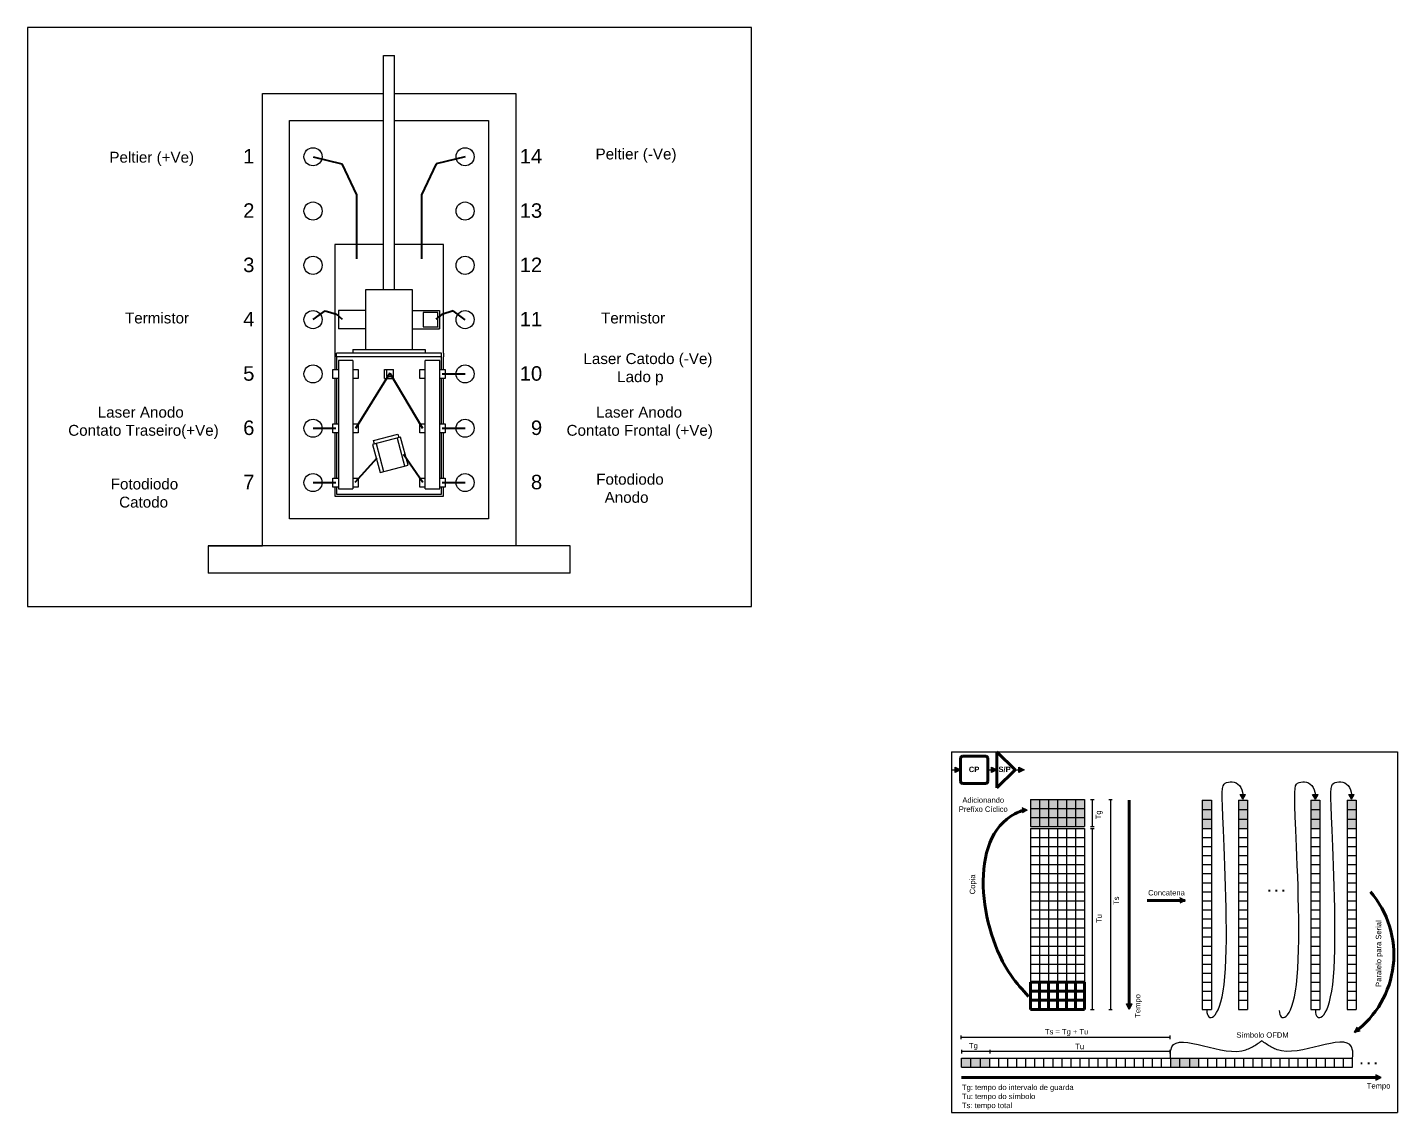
# Model space of a CAD drawing. Header units: millimetres. Extents: x 1998 to 2148, y 1334 to 1394.
# Drawn here: x 2072.4 to 2148.1, y 1333.7 to 1393.7 of the extents above; entities that cross this region are included whole.
import ezdxf

# ---------------------------------------------------------------- set-up
doc = ezdxf.new("R2010")
doc.units = ezdxf.units.MM
doc.linetypes.add('ACAD_ISO02W100', pattern=[15, 12, -3])
doc.layers.add('Background', color=7, linetype='Continuous', plot=False)
doc.styles.get("Standard").update_dxf_attribs({"font": 'arial.ttf'})

msp = doc.modelspace()

# ---------------------------------------------------------------- hatches: boundary and pattern name
h = msp.add_hatch(color=151)
h.dxf.hatch_style = 1
h.paths.add_polyline_path([(2123.652, 1352.79), (2123.652, 1352.49), (2123.952, 1352.64)])
h = msp.add_hatch(color=151)
h.dxf.hatch_style = 1
h.paths.add_polyline_path([(2125.658, 1352.79), (2125.658, 1352.49), (2125.958, 1352.64)])
h = msp.add_hatch(color=151)
h.dxf.hatch_style = 1
h.paths.add_polyline_path([(2127.165, 1352.79), (2127.165, 1352.49), (2127.465, 1352.64)])
h = msp.add_hatch(color=256)
h.dxf.hatch_style = 1
h.paths.add_polyline_path([(2139.698, 1351.278), (2139.398, 1351.278), (2139.548, 1351.018)])
h = msp.add_hatch(color=256)
h.dxf.hatch_style = 1
h.paths.add_polyline_path([(2143.698, 1351.278), (2143.398, 1351.278), (2143.548, 1351.018)])
h = msp.add_hatch(color=256)
h.dxf.hatch_style = 1
h.paths.add_polyline_path([(2145.698, 1351.278), (2145.398, 1351.278), (2145.548, 1351.018)])
h = msp.add_hatch(color=256)
h.dxf.hatch_style = 1
edge = h.paths.add_edge_path()
edge.add_line((2127.343, 1350.547), (2127.343, 1350.397))
edge.add_spline(control_points=[(2127.343, 1350.397), (2127.433, 1350.403), (2127.529, 1350.407), (2127.633, 1350.408)], knot_values=[1.92876, 1.92876, 1.92876, 1.92876, 2, 2, 2, 2], degree=3, periodic=0)
edge.add_line((2127.633, 1350.408), (2127.343, 1350.547))
edge = h.paths.add_edge_path()
edge.add_spline(control_points=[(2127.633, 1350.408), (2127.529, 1350.407), (2127.433, 1350.403), (2127.343, 1350.397)], knot_values=[1.92876, 1.92876, 1.92876, 1.92876, 2, 2, 2, 2], degree=3, periodic=0)
edge.add_line((2127.343, 1350.397), (2127.343, 1350.269))
edge.add_line((2127.343, 1350.269), (2127.633, 1350.408))
h = msp.add_hatch(color=151)
h.dxf.hatch_style = 1
h.paths.add_polyline_path([(2128.303, 1350.008), (2127.803, 1350.008), (2127.803, 1349.508), (2128.303, 1349.508)])
h.paths.add_polyline_path([(2128.303, 1350.508), (2127.803, 1350.508), (2127.803, 1350.008), (2128.303, 1350.008)])
h.paths.add_polyline_path([(2129.303, 1350.508), (2128.803, 1350.508), (2128.803, 1350.008), (2129.303, 1350.008)])
h.paths.add_polyline_path([(2128.803, 1350.508), (2128.303, 1350.508), (2128.303, 1350.008), (2128.803, 1350.008)])
h.paths.add_polyline_path([(2128.303, 1351.008), (2127.803, 1351.008), (2127.803, 1350.508), (2128.303, 1350.508)])
h.paths.add_polyline_path([(2128.803, 1351.008), (2128.303, 1351.008), (2128.303, 1350.508), (2128.803, 1350.508)])
h.paths.add_polyline_path([(2129.803, 1351.008), (2129.303, 1351.008), (2129.303, 1350.508), (2129.803, 1350.508)])
h.paths.add_polyline_path([(2129.303, 1351.008), (2128.803, 1351.008), (2128.803, 1350.508), (2129.303, 1350.508)])
h.paths.add_polyline_path([(2130.303, 1351.008), (2129.803, 1351.008), (2129.803, 1350.508), (2130.303, 1350.508)])
h.paths.add_polyline_path([(2130.803, 1351.008), (2130.303, 1351.008), (2130.303, 1350.508), (2130.803, 1350.508)])
h.paths.add_polyline_path([(2130.803, 1350.508), (2130.303, 1350.508), (2130.303, 1350.008), (2130.803, 1350.008)])
h.paths.add_polyline_path([(2130.803, 1350.008), (2130.303, 1350.008), (2130.303, 1349.508), (2130.803, 1349.508)])
h.paths.add_polyline_path([(2130.303, 1350.008), (2129.803, 1350.008), (2129.803, 1349.508), (2130.303, 1349.508)])
h.paths.add_polyline_path([(2130.303, 1350.508), (2129.803, 1350.508), (2129.803, 1350.008), (2130.303, 1350.008)])
h.paths.add_polyline_path([(2129.803, 1350.508), (2129.303, 1350.508), (2129.303, 1350.008), (2129.803, 1350.008)])
h.paths.add_polyline_path([(2129.803, 1350.008), (2129.303, 1350.008), (2129.303, 1349.508), (2129.803, 1349.508)])
h.paths.add_polyline_path([(2129.303, 1350.008), (2128.803, 1350.008), (2128.803, 1349.508), (2129.303, 1349.508)])
h.paths.add_polyline_path([(2128.803, 1350.008), (2128.303, 1350.008), (2128.303, 1349.508), (2128.803, 1349.508)])
h = msp.add_hatch(color=151)
h.dxf.hatch_style = 1
h.paths.add_polyline_path([(2137.803, 1350.958), (2137.303, 1350.958), (2137.303, 1350.458), (2137.803, 1350.458)])
h.paths.add_polyline_path([(2137.803, 1350.458), (2137.303, 1350.458), (2137.303, 1349.908), (2137.803, 1349.908)])
h.paths.add_polyline_path([(2137.803, 1349.908), (2137.303, 1349.908), (2137.303, 1349.408), (2137.803, 1349.408)])
h = msp.add_hatch(color=151)
h.dxf.hatch_style = 1
h.paths.add_polyline_path([(2139.803, 1350.958), (2139.303, 1350.958), (2139.303, 1350.458), (2139.803, 1350.458)])
h.paths.add_polyline_path([(2139.803, 1350.458), (2139.303, 1350.458), (2139.303, 1349.908), (2139.803, 1349.908)])
h.paths.add_polyline_path([(2139.803, 1349.908), (2139.303, 1349.908), (2139.303, 1349.408), (2139.803, 1349.408)])
h = msp.add_hatch(color=151)
h.dxf.hatch_style = 1
h.paths.add_polyline_path([(2143.803, 1350.958), (2143.303, 1350.958), (2143.303, 1350.458), (2143.803, 1350.458)])
h.paths.add_polyline_path([(2143.803, 1350.458), (2143.303, 1350.458), (2143.303, 1349.908), (2143.803, 1349.908)])
h.paths.add_polyline_path([(2143.803, 1349.908), (2143.303, 1349.908), (2143.303, 1349.408), (2143.803, 1349.408)])
h = msp.add_hatch(color=151)
h.dxf.hatch_style = 1
h.paths.add_polyline_path([(2145.803, 1350.958), (2145.303, 1350.958), (2145.303, 1350.458), (2145.803, 1350.458)])
h.paths.add_polyline_path([(2145.803, 1350.458), (2145.303, 1350.458), (2145.303, 1349.908), (2145.803, 1349.908)])
h.paths.add_polyline_path([(2145.803, 1349.908), (2145.303, 1349.908), (2145.303, 1349.408), (2145.803, 1349.408)])
h = msp.add_hatch(color=256)
h.dxf.hatch_style = 1
edge = h.paths.add_edge_path()
edge.add_line((2136.066, 1345.562), (2136.066, 1345.411))
edge.add_spline(control_points=[(2136.066, 1345.411), (2136.155, 1345.418), (2136.252, 1345.421), (2136.355, 1345.423)], knot_values=[1.92876, 1.92876, 1.92876, 1.92876, 2, 2, 2, 2], degree=3, periodic=0)
edge.add_line((2136.355, 1345.423), (2136.066, 1345.562))
edge = h.paths.add_edge_path()
edge.add_spline(control_points=[(2136.355, 1345.423), (2136.252, 1345.421), (2136.155, 1345.418), (2136.066, 1345.411)], knot_values=[1.92876, 1.92876, 1.92876, 1.92876, 2, 2, 2, 2], degree=3, periodic=0)
edge.add_line((2136.066, 1345.411), (2136.066, 1345.284))
edge.add_line((2136.066, 1345.284), (2136.355, 1345.423))
h = msp.add_hatch(color=151)
h.dxf.hatch_style = 1
h.paths.add_polyline_path([(2133.411, 1339.708), (2133.111, 1339.708), (2133.261, 1339.408)])
h = msp.add_hatch(color=256)
h.dxf.hatch_style = 1
edge = h.paths.add_edge_path()
edge.add_line((2146.03, 1338.227), (2145.934, 1338.343))
edge.add_spline(control_points=[(2145.934, 1338.343), (2145.869, 1338.281), (2145.797, 1338.217), (2145.718, 1338.15)], knot_values=[1.92876, 1.92876, 1.92876, 1.92876, 2, 2, 2, 2], degree=3, periodic=0)
edge.add_line((2145.718, 1338.15), (2146.03, 1338.227))
edge = h.paths.add_edge_path()
edge.add_spline(control_points=[(2145.718, 1338.15), (2145.797, 1338.217), (2145.869, 1338.281), (2145.934, 1338.343)], knot_values=[1.92876, 1.92876, 1.92876, 1.92876, 2, 2, 2, 2], degree=3, periodic=0)
edge.add_line((2145.934, 1338.343), (2145.853, 1338.441))
edge.add_line((2145.853, 1338.441), (2145.718, 1338.15))
h = msp.add_hatch(color=151)
h.dxf.hatch_style = 1
h.paths.add_polyline_path([(2124.006, 1336.708), (2124.006, 1336.208), (2124.506, 1336.208), (2124.506, 1336.708)])
h.paths.add_polyline_path([(2124.506, 1336.708), (2124.506, 1336.208), (2125.056, 1336.208), (2125.056, 1336.708)])
h.paths.add_polyline_path([(2125.056, 1336.708), (2125.056, 1336.208), (2125.556, 1336.208), (2125.556, 1336.708)])
h = msp.add_hatch(color=151)
h.dxf.hatch_style = 1
h.paths.add_polyline_path([(2135.556, 1336.708), (2135.556, 1336.208), (2136.056, 1336.208), (2136.056, 1336.708)])
h.paths.add_polyline_path([(2136.056, 1336.708), (2136.056, 1336.208), (2136.606, 1336.208), (2136.606, 1336.708)])
h.paths.add_polyline_path([(2136.606, 1336.708), (2136.606, 1336.208), (2137.106, 1336.208), (2137.106, 1336.708)])
h = msp.add_hatch(color=151)
h.dxf.hatch_style = 1
h.paths.add_polyline_path([(2147.194, 1335.643), (2146.894, 1335.793), (2146.894, 1335.493)])

# ---------------------------------------------------------------- linework, layer by layer
for p, q in [((2092.073, 1379.165), (2092.073, 1392.105)), ((2092.073, 1392.105), (2092.673, 1392.105)), ((2092.673, 1379.165), (2092.673, 1392.105)), ((2085.373, 1365.015), (2085.373, 1390.015)), ((2085.373, 1390.015), (2092.073, 1390.015)), ((2092.673, 1390.015), (2099.373, 1390.015)), ((2099.373, 1390.015), (2099.373, 1365.015)), ((2086.873, 1388.515), (2092.073, 1388.515)), ((2086.873, 1366.515), (2086.873, 1388.515)), ((2092.673, 1388.515), (2097.873, 1388.515)), ((2097.873, 1388.515), (2097.873, 1366.515)), ((2097.873, 1388.515), (2097.873, 1386.515)), ((2089.373, 1381.665), (2089.373, 1375.665)), ((2092.073, 1381.665), (2089.373, 1381.665)), ((2095.373, 1381.665), (2092.673, 1381.665)), ((2095.373, 1375.665), (2095.373, 1381.665)), ((2093.673, 1379.165), (2091.073, 1379.165)), ((2091.073, 1379.165), (2091.073, 1375.865)), ((2093.673, 1375.865), (2093.673, 1379.165)), ((2091.073, 1378.015), (2089.585, 1378.015)), ((2089.585, 1378.015), (2089.585, 1377.015)), ((2093.673, 1378.015), (2095.16, 1378.015)), ((2095.06, 1377.915), (2094.26, 1377.915)), ((2094.26, 1377.915), (2094.26, 1377.115)), ((2095.06, 1377.115), (2095.06, 1377.915)), ((2095.16, 1378.015), (2095.16, 1377.015)), ((2095.16, 1378.015), (2095.16, 1377.915)), ((2091.073, 1377.015), (2089.585, 1377.015)), ((2093.673, 1377.015), (2095.16, 1377.015)), ((2094.26, 1377.115), (2095.06, 1377.115)), ((2095.16, 1377.015), (2095.16, 1377.115)), ((2089.373, 1375.665), (2089.373, 1375.465)), ((2095.273, 1375.665), (2089.473, 1375.665)), ((2089.473, 1375.465), (2089.473, 1375.665)), ((2090.373, 1375.865), (2090.373, 1375.665)), ((2090.373, 1375.865), (2094.373, 1375.865)), ((2094.373, 1375.865), (2094.373, 1375.665)), ((2095.273, 1375.465), (2095.273, 1375.665)), ((2095.373, 1375.665), (2095.373, 1375.465)), ((2089.273, 1374.765), (2089.573, 1374.765)), ((2089.273, 1374.265), (2089.273, 1374.765)), ((2089.373, 1375.465), (2089.373, 1374.765)), ((2095.273, 1375.465), (2089.473, 1375.465)), ((2089.473, 1375.465), (2089.473, 1374.765)), ((2089.573, 1375.265), (2089.573, 1368.165)), ((2090.373, 1375.265), (2089.573, 1375.265)), ((2090.373, 1375.265), (2090.373, 1368.165)), ((2090.373, 1374.765), (2090.673, 1374.765)), ((2090.673, 1374.765), (2090.673, 1374.265)), ((2092.123, 1374.265), (2092.123, 1374.765)), ((2092.123, 1374.765), (2092.623, 1374.765)), ((2092.223, 1374.765), (2092.223, 1374.365)), ((2092.623, 1374.265), (2092.623, 1374.765)), ((2094.073, 1374.765), (2094.373, 1374.765)), ((2094.073, 1374.265), (2094.073, 1374.765)), ((2094.373, 1368.165), (2094.373, 1375.265)), ((2095.173, 1375.265), (2094.373, 1375.265)), ((2095.173, 1368.165), (2095.173, 1375.265)), ((2095.173, 1374.765), (2095.473, 1374.765)), ((2095.273, 1374.765), (2095.273, 1375.465)), ((2095.373, 1374.765), (2095.373, 1375.465)), ((2095.473, 1374.765), (2095.473, 1374.265)), ((2089.573, 1374.265), (2089.273, 1374.265)), ((2089.373, 1374.265), (2089.373, 1371.765)), ((2089.473, 1374.265), (2089.473, 1371.765)), ((2090.673, 1374.265), (2090.373, 1374.265)), ((2092.123, 1374.265), (2092.623, 1374.265)), ((2092.223, 1374.365), (2092.623, 1374.365)), ((2092.373, 1374.265), (2092.373, 1374.265)), ((2094.373, 1374.265), (2094.073, 1374.265)), ((2095.473, 1374.265), (2095.173, 1374.265)), ((2095.273, 1371.765), (2095.273, 1374.265)), ((2095.373, 1371.765), (2095.373, 1374.265)), ((2089.273, 1371.765), (2089.573, 1371.765)), ((2089.273, 1371.265), (2089.273, 1371.765)), ((2090.373, 1371.765), (2090.673, 1371.765)), ((2090.673, 1371.765), (2090.673, 1371.265)), ((2094.073, 1371.765), (2094.373, 1371.765)), ((2094.073, 1371.265), (2094.073, 1371.765)), ((2095.173, 1371.765), (2095.473, 1371.765)), ((2095.473, 1371.765), (2095.473, 1371.265)), ((2089.573, 1371.265), (2089.273, 1371.265)), ((2089.373, 1371.265), (2089.373, 1368.765)), ((2089.473, 1371.265), (2089.473, 1368.765)), ((2090.673, 1371.265), (2090.373, 1371.265)), ((2093.008, 1371.027), (2091.463, 1370.613)), ((2091.508, 1370.832), (2092.86, 1371.194)), ((2092.815, 1370.975), (2093.229, 1369.43)), ((2092.86, 1371.194), (2092.912, 1371.001)), ((2093.423, 1369.481), (2093.008, 1371.027)), ((2094.373, 1371.265), (2094.073, 1371.265)), ((2095.473, 1371.265), (2095.173, 1371.265)), ((2095.273, 1368.765), (2095.273, 1371.265)), ((2095.373, 1368.765), (2095.373, 1371.265)), ((2091.463, 1370.613), (2091.877, 1369.067)), ((2091.56, 1370.639), (2091.508, 1370.832)), ((2091.656, 1370.665), (2092.07, 1369.119)), ((2091.877, 1369.067), (2093.423, 1369.481)), ((2089.273, 1368.765), (2089.573, 1368.765)), ((2089.273, 1368.265), (2089.273, 1368.765)), ((2090.373, 1368.765), (2090.673, 1368.765)), ((2090.673, 1368.765), (2090.673, 1368.265)), ((2094.073, 1368.765), (2094.373, 1368.765)), ((2094.073, 1368.265), (2094.073, 1368.765)), ((2095.173, 1368.765), (2095.473, 1368.765)), ((2095.473, 1368.765), (2095.473, 1368.265)), ((2089.573, 1368.265), (2089.273, 1368.265)), ((2089.373, 1368.265), (2089.373, 1367.765)), ((2089.473, 1368.265), (2089.473, 1367.865)), ((2089.573, 1368.165), (2090.373, 1368.165)), ((2090.673, 1368.265), (2090.373, 1368.265)), ((2094.373, 1368.265), (2094.073, 1368.265)), ((2094.373, 1368.165), (2095.173, 1368.165)), ((2095.473, 1368.265), (2095.173, 1368.265)), ((2095.273, 1367.865), (2095.273, 1368.265)), ((2095.373, 1367.765), (2095.373, 1368.265)), ((2089.373, 1367.765), (2095.373, 1367.765)), ((2089.473, 1367.865), (2095.273, 1367.865)), ((2097.873, 1366.515), (2086.873, 1366.515)), ((2102.373, 1365.015), (2082.373, 1365.015)), ((2082.373, 1365.015), (2082.373, 1363.515)), ((2082.373, 1365.015), (2085.373, 1365.015)), ((2102.373, 1363.515), (2102.373, 1365.015)), ((2102.373, 1363.515), (2082.373, 1363.515)), ((2139.398, 1351.278), (2139.698, 1351.278)), ((2139.548, 1351.018), (2139.398, 1351.278)), ((2139.548, 1351.018), (2139.698, 1351.278)), ((2143.548, 1351.018), (2143.398, 1351.278)), ((2143.398, 1351.278), (2143.698, 1351.278)), ((2143.548, 1351.018), (2143.698, 1351.278)), ((2145.548, 1351.018), (2145.398, 1351.278)), ((2145.398, 1351.278), (2145.698, 1351.278)), ((2145.548, 1351.018), (2145.698, 1351.278)), ((2127.633, 1350.408), (2127.343, 1350.547)), ((2127.803, 1351.008), (2127.803, 1349.508)), ((2127.803, 1351.008), (2130.803, 1351.008)), ((2127.803, 1350.508), (2130.803, 1350.508)), ((2128.303, 1351.008), (2128.303, 1349.508)), ((2128.803, 1351.008), (2128.803, 1349.508)), ((2129.303, 1351.008), (2129.303, 1349.508)), ((2129.803, 1351.008), (2129.803, 1349.508)), ((2130.303, 1351.008), (2130.303, 1349.508)), ((2130.803, 1351.008), (2130.803, 1349.508)), ((2131.125, 1351.008), (2131.325, 1351.008)), ((2131.225, 1351.008), (2131.225, 1349.508)), ((2132.13, 1351.008), (2132.33, 1351.008)), ((2132.23, 1351.008), (2132.23, 1339.408)), ((2137.303, 1350.958), (2137.303, 1339.408)), ((2137.303, 1350.958), (2137.803, 1350.958)), ((2137.803, 1350.958), (2137.803, 1339.408)), ((2139.303, 1350.958), (2139.303, 1339.408)), ((2139.303, 1350.958), (2139.803, 1350.958)), ((2139.803, 1350.958), (2139.803, 1339.408)), ((2143.303, 1350.958), (2143.303, 1339.408)), ((2143.303, 1350.958), (2143.803, 1350.958)), ((2143.803, 1350.958), (2143.803, 1339.408)), ((2145.303, 1350.958), (2145.303, 1339.408)), ((2145.303, 1350.958), (2145.803, 1350.958)), ((2145.803, 1350.958), (2145.803, 1339.408)), ((2127.633, 1350.408), (2127.343, 1350.269)), ((2127.803, 1350.008), (2130.803, 1350.008)), ((2137.303, 1350.458), (2137.803, 1350.458)), ((2137.303, 1349.908), (2137.803, 1349.908)), ((2139.303, 1350.458), (2139.803, 1350.458)), ((2139.303, 1349.908), (2139.803, 1349.908)), ((2143.303, 1350.458), (2143.803, 1350.458)), ((2143.303, 1349.908), (2143.803, 1349.908)), ((2145.303, 1350.458), (2145.803, 1350.458)), ((2145.303, 1349.908), (2145.803, 1349.908)), ((2127.803, 1349.508), (2130.803, 1349.508)), ((2127.803, 1349.408), (2127.803, 1339.408)), ((2127.803, 1349.408), (2130.803, 1349.408)), ((2128.303, 1349.408), (2128.303, 1339.408)), ((2128.803, 1349.408), (2128.803, 1339.408)), ((2129.303, 1349.408), (2129.303, 1339.408)), ((2129.803, 1349.408), (2129.803, 1339.408)), ((2130.303, 1349.408), (2130.303, 1339.408)), ((2130.803, 1349.408), (2130.803, 1339.408)), ((2131.125, 1349.508), (2131.325, 1349.508)), ((2131.125, 1349.408), (2131.325, 1349.408)), ((2131.225, 1349.408), (2131.225, 1339.408)), ((2137.303, 1349.408), (2137.803, 1349.408)), ((2139.303, 1349.408), (2139.803, 1349.408)), ((2143.303, 1349.408), (2143.803, 1349.408)), ((2145.303, 1349.408), (2145.803, 1349.408)), ((2127.803, 1348.908), (2130.803, 1348.908)), ((2127.803, 1348.408), (2130.803, 1348.408)), ((2137.303, 1348.908), (2137.803, 1348.908)), ((2137.303, 1348.408), (2137.803, 1348.408)), ((2139.303, 1348.908), (2139.803, 1348.908)), ((2139.303, 1348.408), (2139.803, 1348.408)), ((2143.303, 1348.908), (2143.803, 1348.908)), ((2143.303, 1348.408), (2143.803, 1348.408)), ((2145.303, 1348.908), (2145.803, 1348.908)), ((2145.303, 1348.408), (2145.803, 1348.408)), ((2127.803, 1347.908), (2130.803, 1347.908)), ((2137.303, 1347.908), (2137.803, 1347.908)), ((2139.303, 1347.908), (2139.803, 1347.908)), ((2143.303, 1347.908), (2143.803, 1347.908)), ((2145.303, 1347.908), (2145.803, 1347.908)), ((2127.803, 1347.408), (2130.803, 1347.408)), ((2127.803, 1346.908), (2130.803, 1346.908)), ((2137.303, 1347.408), (2137.803, 1347.408)), ((2137.303, 1346.908), (2137.803, 1346.908)), ((2139.303, 1347.408), (2139.803, 1347.408)), ((2139.303, 1346.908), (2139.803, 1346.908)), ((2143.303, 1347.408), (2143.803, 1347.408)), ((2143.303, 1346.908), (2143.803, 1346.908)), ((2145.303, 1347.408), (2145.803, 1347.408)), ((2145.303, 1346.908), (2145.803, 1346.908)), ((2127.803, 1346.408), (2130.803, 1346.408)), ((2137.303, 1346.408), (2137.803, 1346.408)), ((2139.303, 1346.408), (2139.803, 1346.408)), ((2143.303, 1346.408), (2143.803, 1346.408)), ((2145.303, 1346.408), (2145.803, 1346.408)), ((2127.803, 1345.908), (2130.803, 1345.908)), ((2127.803, 1345.408), (2130.803, 1345.408)), ((2136.355, 1345.423), (2136.066, 1345.562)), ((2136.355, 1345.423), (2136.066, 1345.284)), ((2137.303, 1345.908), (2137.803, 1345.908)), ((2137.303, 1345.408), (2137.803, 1345.408)), ((2139.303, 1345.908), (2139.803, 1345.908)), ((2139.303, 1345.408), (2139.803, 1345.408)), ((2143.303, 1345.908), (2143.803, 1345.908)), ((2143.303, 1345.408), (2143.803, 1345.408)), ((2145.303, 1345.908), (2145.803, 1345.908)), ((2145.303, 1345.408), (2145.803, 1345.408)), ((2127.803, 1344.908), (2130.803, 1344.908)), ((2137.303, 1344.908), (2137.803, 1344.908)), ((2139.303, 1344.908), (2139.803, 1344.908)), ((2143.303, 1344.908), (2143.803, 1344.908)), ((2145.303, 1344.908), (2145.803, 1344.908)), ((2127.803, 1344.408), (2130.803, 1344.408)), ((2127.803, 1343.908), (2130.803, 1343.908)), ((2137.303, 1344.408), (2137.803, 1344.408)), ((2137.303, 1343.908), (2137.803, 1343.908)), ((2139.303, 1344.408), (2139.803, 1344.408)), ((2139.303, 1343.908), (2139.803, 1343.908)), ((2143.303, 1344.408), (2143.803, 1344.408)), ((2143.303, 1343.908), (2143.803, 1343.908)), ((2145.303, 1344.408), (2145.803, 1344.408)), ((2145.303, 1343.908), (2145.803, 1343.908)), ((2127.803, 1343.408), (2130.803, 1343.408)), ((2137.303, 1343.408), (2137.803, 1343.408)), ((2139.303, 1343.408), (2139.803, 1343.408)), ((2143.303, 1343.408), (2143.803, 1343.408)), ((2145.303, 1343.408), (2145.803, 1343.408)), ((2127.803, 1342.908), (2130.803, 1342.908)), ((2127.803, 1342.408), (2130.803, 1342.408)), ((2137.303, 1342.908), (2137.803, 1342.908)), ((2137.303, 1342.408), (2137.803, 1342.408)), ((2139.303, 1342.908), (2139.803, 1342.908)), ((2139.303, 1342.408), (2139.803, 1342.408)), ((2143.303, 1342.908), (2143.803, 1342.908)), ((2143.303, 1342.408), (2143.803, 1342.408)), ((2145.303, 1342.908), (2145.803, 1342.908)), ((2145.303, 1342.408), (2145.803, 1342.408)), ((2127.803, 1341.908), (2130.803, 1341.908)), ((2137.303, 1341.908), (2137.803, 1341.908)), ((2139.303, 1341.908), (2139.803, 1341.908)), ((2143.303, 1341.908), (2143.803, 1341.908)), ((2145.303, 1341.908), (2145.803, 1341.908)), ((2127.803, 1341.408), (2130.803, 1341.408)), ((2137.303, 1341.408), (2137.803, 1341.408)), ((2137.303, 1340.908), (2137.803, 1340.908)), ((2139.303, 1341.408), (2139.803, 1341.408)), ((2139.303, 1340.908), (2139.803, 1340.908)), ((2143.303, 1341.408), (2143.803, 1341.408)), ((2143.303, 1340.908), (2143.803, 1340.908)), ((2145.303, 1341.408), (2145.803, 1341.408)), ((2145.303, 1340.908), (2145.803, 1340.908)), ((2137.303, 1340.408), (2137.803, 1340.408)), ((2137.303, 1339.908), (2137.803, 1339.908)), ((2139.303, 1340.408), (2139.803, 1340.408)), ((2139.303, 1339.908), (2139.803, 1339.908)), ((2143.303, 1340.408), (2143.803, 1340.408)), ((2143.303, 1339.908), (2143.803, 1339.908)), ((2145.303, 1340.408), (2145.803, 1340.408)), ((2145.303, 1339.908), (2145.803, 1339.908)), ((2131.125, 1339.408), (2131.325, 1339.408)), ((2132.13, 1339.408), (2132.33, 1339.408)), ((2137.303, 1339.408), (2137.803, 1339.408)), ((2139.303, 1339.408), (2139.803, 1339.408)), ((2143.303, 1339.408), (2143.803, 1339.408)), ((2145.303, 1339.408), (2145.803, 1339.408)), ((2145.718, 1338.15), (2145.853, 1338.441)), ((2123.956, 1337.96), (2123.956, 1337.76)), ((2135.506, 1337.86), (2123.956, 1337.86)), ((2135.506, 1337.96), (2135.506, 1337.76)), ((2145.718, 1338.15), (2146.03, 1338.227)), ((2124.006, 1337.174), (2124.006, 1336.974)), ((2125.506, 1337.074), (2124.006, 1337.074)), ((2135.506, 1337.074), (2125.506, 1337.074)), ((2125.556, 1337.174), (2125.556, 1336.974)), ((2135.506, 1337.174), (2135.506, 1336.974)), ((2124.006, 1336.208), (2124.006, 1336.708)), ((2124.006, 1336.708), (2145.606, 1336.708)), ((2124.006, 1336.208), (2145.606, 1336.208)), ((2124.506, 1336.208), (2124.506, 1336.708)), ((2125.056, 1336.208), (2125.056, 1336.708)), ((2125.556, 1336.208), (2125.556, 1336.708)), ((2126.056, 1336.208), (2126.056, 1336.708)), ((2126.556, 1336.208), (2126.556, 1336.708)), ((2127.056, 1336.208), (2127.056, 1336.708)), ((2127.556, 1336.208), (2127.556, 1336.708)), ((2128.056, 1336.208), (2128.056, 1336.708)), ((2128.556, 1336.208), (2128.556, 1336.708)), ((2129.056, 1336.208), (2129.056, 1336.708)), ((2129.556, 1336.208), (2129.556, 1336.708)), ((2130.056, 1336.208), (2130.056, 1336.708)), ((2130.556, 1336.208), (2130.556, 1336.708)), ((2131.056, 1336.208), (2131.056, 1336.708)), ((2131.556, 1336.208), (2131.556, 1336.708)), ((2132.056, 1336.208), (2132.056, 1336.708)), ((2132.556, 1336.208), (2132.556, 1336.708)), ((2133.056, 1336.208), (2133.056, 1336.708)), ((2133.556, 1336.208), (2133.556, 1336.708)), ((2134.056, 1336.208), (2134.056, 1336.708)), ((2134.556, 1336.208), (2134.556, 1336.708)), ((2135.056, 1336.208), (2135.056, 1336.708)), ((2135.556, 1336.208), (2135.556, 1336.708)), ((2135.556, 1336.208), (2135.556, 1336.708)), ((2136.056, 1336.208), (2136.056, 1336.708)), ((2136.606, 1336.208), (2136.606, 1336.708)), ((2137.106, 1336.208), (2137.106, 1336.708)), ((2137.606, 1336.208), (2137.606, 1336.708)), ((2138.106, 1336.208), (2138.106, 1336.708)), ((2138.606, 1336.208), (2138.606, 1336.708)), ((2139.106, 1336.208), (2139.106, 1336.708)), ((2139.606, 1336.208), (2139.606, 1336.708)), ((2140.106, 1336.208), (2140.106, 1336.708)), ((2140.606, 1336.208), (2140.606, 1336.708)), ((2141.106, 1336.208), (2141.106, 1336.708)), ((2141.606, 1336.208), (2141.606, 1336.708)), ((2142.106, 1336.208), (2142.106, 1336.708)), ((2142.606, 1336.208), (2142.606, 1336.708)), ((2143.106, 1336.208), (2143.106, 1336.708)), ((2143.606, 1336.208), (2143.606, 1336.708)), ((2144.106, 1336.208), (2144.106, 1336.708)), ((2144.606, 1336.208), (2144.606, 1336.708)), ((2145.106, 1336.208), (2145.106, 1336.708)), ((2145.606, 1336.208), (2145.606, 1336.708))]:
    msp.add_line(p, q)
at = {"lineweight": 40}
for p, q in [((2088.173, 1386.515), (2089.763, 1386.12)), ((2089.763, 1386.12), (2090.576, 1384.401)), ((2094.983, 1386.12), (2094.169, 1384.401)), ((2096.573, 1386.515), (2094.983, 1386.12)), ((2090.576, 1384.401), (2090.576, 1380.87)), ((2094.169, 1384.401), (2094.169, 1380.87)), ((2088.173, 1377.515), (2088.843, 1378.005)), ((2088.843, 1378.005), (2089.465, 1377.808)), ((2089.465, 1377.808), (2089.785, 1377.54)), ((2095.286, 1377.799), (2094.965, 1377.533)), ((2095.909, 1377.995), (2095.286, 1377.799)), ((2096.578, 1377.503), (2095.909, 1377.995)), ((2092.423, 1374.565), (2090.524, 1371.509)), ((2092.423, 1374.565), (2094.215, 1371.523)), ((2095.313, 1374.515), (2096.573, 1374.515)), ((2088.173, 1371.515), (2089.433, 1371.515)), ((2095.313, 1371.515), (2096.573, 1371.515)), ((2090.497, 1368.531), (2091.715, 1369.874)), ((2094.237, 1368.515), (2093.167, 1370.064)), ((2088.173, 1368.515), (2089.433, 1368.515)), ((2095.313, 1368.515), (2096.573, 1368.515))]:
    msp.add_line(p, q, dxfattribs=at)
at = {"lineweight": 90}
for p, q in [((2125.958, 1353.64), (2125.958, 1351.64)), ((2126.958, 1352.64), (2125.958, 1353.64)), ((2123.952, 1351.99), (2123.952, 1353.29)), ((2124.052, 1353.39), (2125.352, 1353.39)), ((2125.452, 1353.29), (2125.452, 1351.99)), ((2126.958, 1352.64), (2125.958, 1351.64)), ((2125.352, 1351.89), (2124.052, 1351.89))]:
    msp.add_line(p, q, dxfattribs=at)
at = {"color": 151}
for p, q in [((2123.652, 1352.49), (2123.652, 1352.79)), ((2123.652, 1352.79), (2123.952, 1352.64)), ((2125.658, 1352.49), (2125.658, 1352.79)), ((2125.658, 1352.79), (2125.958, 1352.64)), ((2127.165, 1352.49), (2127.165, 1352.79)), ((2127.165, 1352.79), (2127.465, 1352.64)), ((2123.445, 1352.64), (2123.952, 1352.64)), ((2123.952, 1352.64), (2123.652, 1352.49)), ((2125.452, 1352.64), (2125.958, 1352.64)), ((2125.958, 1352.64), (2125.658, 1352.49)), ((2126.958, 1352.64), (2127.465, 1352.64)), ((2127.465, 1352.64), (2127.165, 1352.49)), ((2133.111, 1339.708), (2133.411, 1339.708)), ((2133.261, 1339.408), (2133.111, 1339.708)), ((2133.411, 1339.708), (2133.261, 1339.408)), ((2146.894, 1335.793), (2146.894, 1335.493)), ((2147.194, 1335.643), (2146.894, 1335.793)), ((2146.894, 1335.493), (2147.194, 1335.643))]:
    msp.add_line(p, q, dxfattribs=at)
at = {"color": 151, "lineweight": 140}
for p, q in [((2133.261, 1350.958), (2133.261, 1339.708)), ((2124.006, 1335.643), (2146.894, 1335.643))]:
    msp.add_line(p, q, dxfattribs=at)
at = {"lineweight": 80}
msp.add_line((2134.251, 1345.423), (2136.355, 1345.423), dxfattribs=at)
at = {"lineweight": 100}
for p, q in [((2127.803, 1340.908), (2130.803, 1340.908)), ((2127.803, 1340.908), (2127.803, 1339.408)), ((2130.803, 1340.908), (2127.803, 1340.908)), ((2128.303, 1340.908), (2128.303, 1339.408)), ((2128.803, 1340.908), (2128.803, 1339.408)), ((2129.303, 1340.908), (2129.303, 1339.408)), ((2129.803, 1340.908), (2129.803, 1339.408)), ((2130.303, 1340.908), (2130.303, 1339.408)), ((2130.803, 1339.408), (2130.803, 1340.908)), ((2127.803, 1340.408), (2130.803, 1340.408)), ((2127.803, 1340.408), (2130.803, 1340.408)), ((2127.803, 1339.908), (2130.803, 1339.908)), ((2130.803, 1339.908), (2127.803, 1339.908)), ((2127.803, 1339.408), (2130.803, 1339.408)), ((2127.803, 1339.408), (2130.803, 1339.408))]:
    msp.add_line(p, q, dxfattribs=at)
for centre in [(2088.173, 1386.515), (2096.573, 1386.515), (2088.173, 1383.515), (2096.573, 1383.515), (2088.173, 1380.515), (2096.573, 1380.515), (2088.173, 1377.515), (2096.573, 1377.515), (2088.173, 1374.515), (2096.573, 1374.515), (2088.173, 1371.515), (2096.573, 1371.515), (2088.173, 1368.515), (2096.573, 1368.515)]:
    msp.add_circle(centre, 0.5)
at = {"lineweight": 90}
for centre, start, end in [((2124.052, 1353.29), 90, 180), ((2125.352, 1353.29), 0, 90), ((2124.052, 1351.99), 180, 270), ((2125.352, 1351.99), 270, 0)]:
    msp.add_arc(centre, 0.1, start, end, dxfattribs=at)
at = {"lineweight": 80}
msp.add_arc((2142.57, 1342.434), 5.317, 306.30779, 40.83457, dxfattribs=at)
for points in [[(2137.553, 1339.347), (2137.553, 1338.684), (2138.956, 1338.684), (2138.373, 1351.296), (2138.373, 1352.018), (2139.371, 1352.018), (2139.524, 1351.435), (2139.55, 1351.278)], [(2141.553, 1339.347), (2141.553, 1338.684), (2142.956, 1338.684), (2142.373, 1351.296), (2142.373, 1352.018), (2143.371, 1352.018), (2143.524, 1351.435), (2143.55, 1351.278)], [(2143.553, 1339.347), (2143.553, 1338.684), (2144.956, 1338.684), (2144.373, 1351.296), (2144.373, 1352.018), (2145.371, 1352.018), (2145.524, 1351.435), (2145.55, 1351.278)]]:
    msp.add_open_spline(points, degree=3, knots=[0, 0, 0, 0, 1, 2, 3, 4, 4.563426, 4.563426, 4.563426, 4.563426])
msp.add_spline([(2127.701, 1340.126), (2126.737, 1341.279), (2126.954, 1350.212), (2127.343, 1350.389)], degree=3, dxfattribs=at)
at = {"linetype": 'ACAD_ISO02W100'}
for points in [[(2135.556, 1336.708), (2135.556, 1337.16), (2139.482, 1337.116), (2140.581, 1337.675)], [(2145.606, 1336.708), (2145.606, 1337.16), (2141.68, 1337.116), (2140.581, 1337.675)]]:
    msp.add_spline(points, degree=3, dxfattribs=at)
at = {"layer": 'Background'}
for p, q in [((2112.392, 1393.66), (2072.392, 1393.66)), ((2072.392, 1393.66), (2072.392, 1361.66)), ((2112.392, 1361.66), (2112.392, 1393.66)), ((2072.392, 1361.66), (2112.392, 1361.66)), ((2123.445, 1353.64), (2148.093, 1353.64)), ((2123.445, 1353.64), (2123.445, 1333.705)), ((2148.093, 1353.64), (2148.093, 1333.705)), ((2123.445, 1333.705), (2148.093, 1333.705))]:
    msp.add_line(p, q, dxfattribs=at)

# ---------------------------------------------------------------- texts
for s, width, gutter_width, heights, insert, char_height, attachment_point in [('1', 0.8, 12.5, [0], (2084.313, 1386.941), 0.8, 1), ('14', 0.8, 12.5, [0], (2100.832, 1386.941), 0.8, 3), ('Peltier (-Ve)', 7.1436, 12.5, [0], (2103.783, 1386.966), 0.6, 1), ('Peltier (+Ve)', 7.1436, 12.5, [0], (2076.921, 1386.787), 0.6, 1), ('2', 0.8, 12.5, [0], (2084.313, 1383.941), 0.8, 1), ('13', 0.8, 12.5, [0], (2100.832, 1383.941), 0.8, 3), ('3', 0.8, 12.5, [0], (2084.313, 1380.941), 0.8, 1), ('12', 0.8, 12.5, [0], (2100.832, 1380.941), 0.8, 3), ('Termistor', 5.31811, 12.5, [0], (2077.784, 1377.905), 0.6, 1), ('4', 0.8, 12.5, [0], (2084.313, 1377.941), 0.8, 1), ('11', 0.8, 12.5, [0], (2100.832, 1377.941), 0.8, 3), ('Termistor', 5.31811, 12.5, [0], (2104.086, 1377.905), 0.6, 1), ('    Laser Catodo (-Ve)\\P            Lado p', 14.12687, 12.5, [0], (2102.181, 1375.661), 0.6, 1), ('5', 0.8, 12.5, [0], (2084.313, 1374.941), 0.8, 1), ('10', 0.8, 12.5, [0], (2100.832, 1374.941), 0.8, 3), ('       Laser Anodo^JContato Traseiro(+Ve)', 14.12687, 12.5, [0], (2074.647, 1372.7), 0.6, 1), ('       Laser Anodo^JContato Frontal (+Ve)', 14.12687, 12.5, [0], (2102.181, 1372.7), 0.6, 1), ('6', 0.8, 12.5, [0], (2084.313, 1371.941), 0.8, 1), ('9', 0.8, 12.5, [0], (2100.832, 1371.941), 0.8, 3), ('Fotodiodo^J  Catodo', 5.10474, 12.5, [0], (2076.996, 1368.733), 0.6, 1), ('7', 0.8, 12.5, [0], (2084.313, 1368.941), 0.8, 1), ('8', 0.8, 12.5, [0], (2100.832, 1368.941), 0.8, 3), ('Fotodiodo^J  Anodo', 5.10474, 12.5, [0], (2103.818, 1368.997), 0.6, 1), ('{\\fArial|b1|i0|c0|p34;CP}', 2.97883, 12.5, [0], (2124.695, 1352.665), 0.3, 5), ('{\\fArial|b1|i0|c0|p34;S/P}', 2.97883, 12.5, [0], (2126.377, 1352.665), 0.3, 5), ('Adicionando ^JPrefíxo Cíclico', 2.97883, 12.5, [0], (2125.201, 1350.719), 0.3, 5), ('Concatena', 3.4918, 12.5, [0], (2135.323, 1345.85), 0.3, 5), ('{\\fArial|b1|i0|c0|p34;. . .}', 3.4918, 12.5, [0], (2141.392, 1346.165), 0.5, 5), ('Ts = Tg + Tu', 4.70399, 12.5, [0], (2129.807, 1338.129), 0.3, 5), ('Símbolo OFDM', 3.06218, 12.5, [0], (2140.631, 1337.991), 0.3, 5), ('Tg', 0.68608, 12.5, [0], (2124.656, 1337.36), 0.3, 5), ('Tu', 0.68608, 12.5, [0], (2130.527, 1337.355), 0.3, 5), ('{\\fArial|b1|i0|c0|p34;. . .}', 3.4918, 12.5, [0], (2146.492, 1336.63), 0.5, 5), ('Tg: tempo do intervalo de guarda\\PTu: tempo do símbolo\\PTs: tempo total', 7.16796, 1.668, [1.794], (2124.022, 1335.252), 0.3, 1)]:
    msp.add_mtext_dynamic_manual_height_columns(s, width=width, gutter_width=gutter_width, heights=heights, dxfattribs=dict(insert=insert, char_height=char_height, attachment_point=attachment_point))
at = {"char_height": 0.3, "attachment_point": 5, "rotation": 90}
for s, width, insert in [('Tg', 0.68608, (2131.603, 1350.158)), ('Copia', 0.68608, (2124.65, 1346.312)), ('Ts', 0.68608, (2132.55, 1345.412)), ('Tu', 0.68608, (2131.603, 1344.429)), ('Paralelo para Serial', 3.4918, (2147.085, 1342.491))]:
    msp.add_mtext_dynamic_manual_height_columns(s, width=width, gutter_width=12.5, heights=[0], dxfattribs=dict(at, insert=insert))
at = {"color": 151, "insert": (2133.776, 1339.599), "char_height": 0.3, "attachment_point": 5, "rotation": 90}
msp.add_mtext_dynamic_manual_height_columns('Tempo', width=0.68608, gutter_width=12.5, heights=[0], dxfattribs=at)
at = {"color": 151, "insert": (2147.044, 1335.139), "char_height": 0.3, "attachment_point": 5}
msp.add_mtext_dynamic_manual_height_columns('Tempo', width=0.68608, gutter_width=12.5, heights=[0], dxfattribs=at)

doc.saveas('drawing.dxf')
